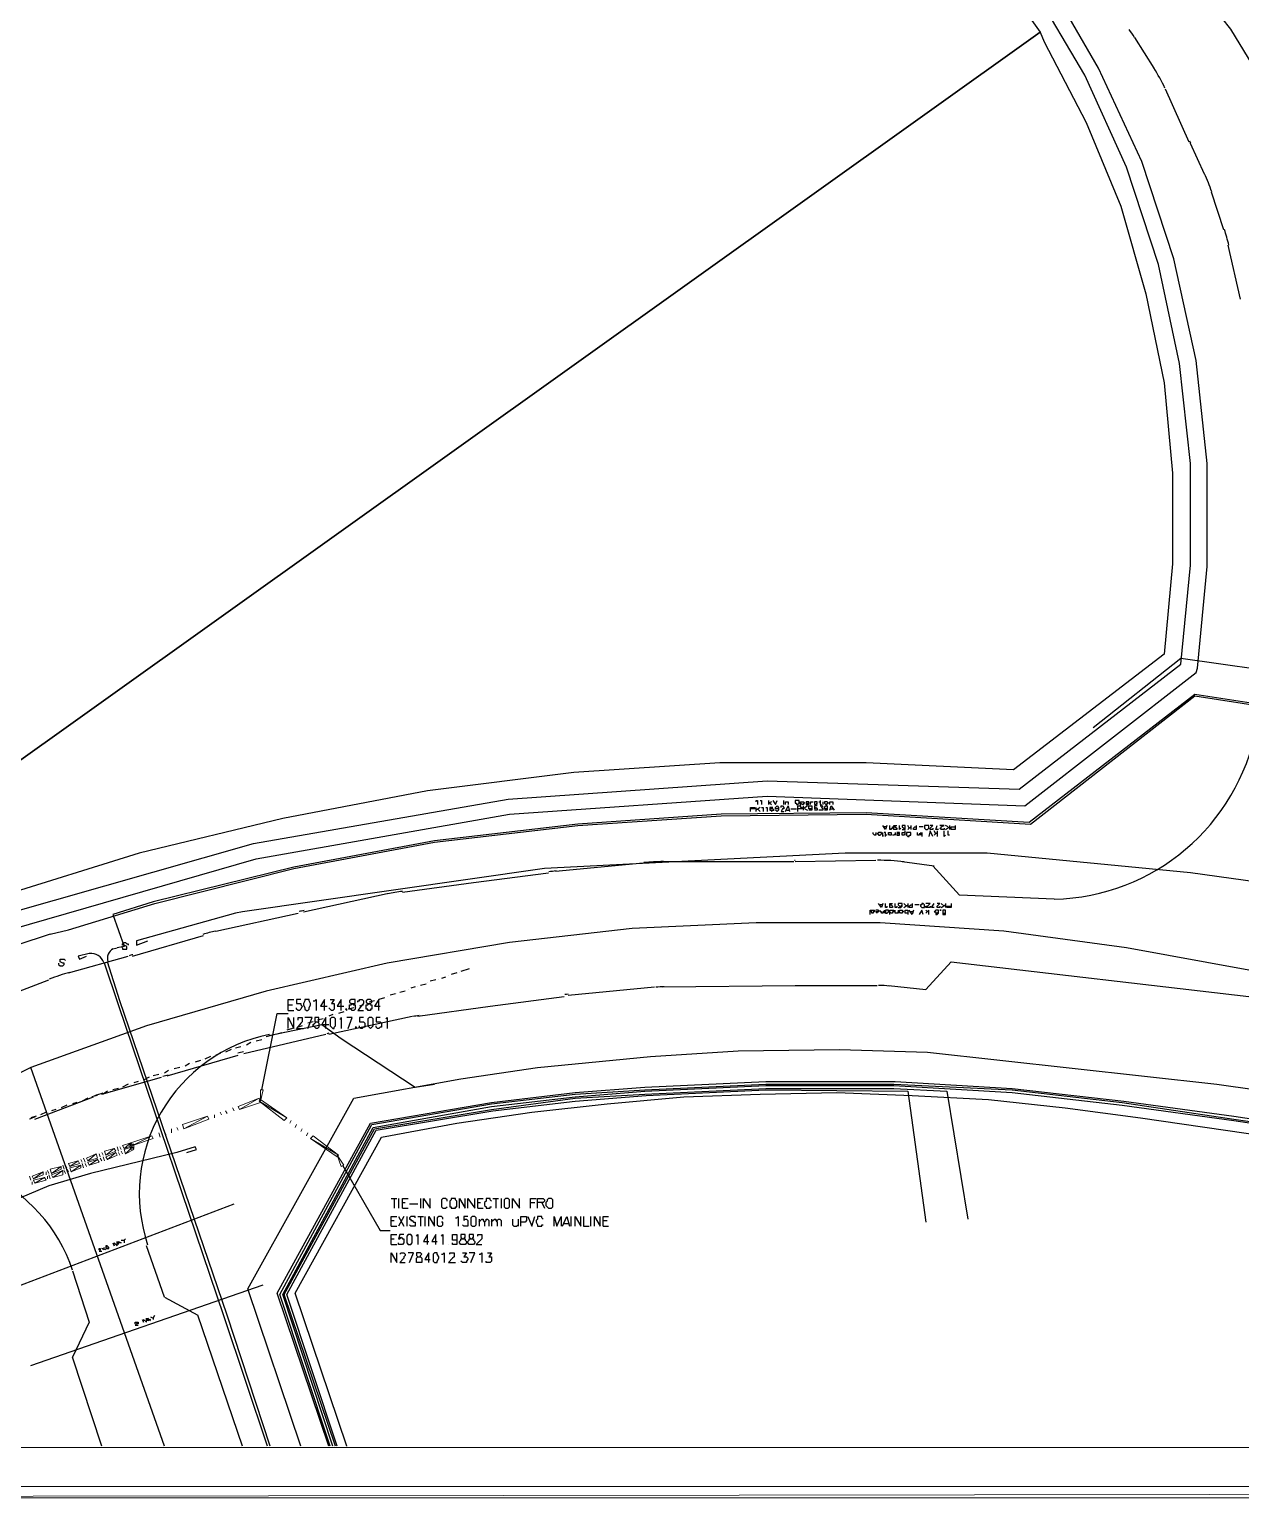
# Model space of a CAD drawing. Header units: inches. Extents: x 5 to 844, y 8 to 596.
# Drawn here: x 113.5 to 225.4, y 8.1 to 143.7 of the extents above; entities that cross this region are included whole.
import ezdxf

# ---------------------------------------------------------------- set-up
doc = ezdxf.new("R2010")
doc.units = ezdxf.units.IN
doc.header["$MEASUREMENT"] = 0
doc.layers.add('PDF_Geometry', color=7, linetype='Continuous', true_color=0x989898)

msp = doc.modelspace()

# ---------------------------------------------------------------- linework, layer by layer
at = {"layer": 'PDF_Geometry', "color": 7, "lineweight": 25}
for points in [[(10.69, 348.04), (43.73, 371.7), (206.88, 143.49), (76.9, 50.67), (10.69, 143.36), (76.9, 50.67), (64.43, 41.67), (23.93, 12.87)], [(227.32, 139.12), (224.49, 143.75), (221.15, 147.99), (217.29, 151.85), (198.65, 180.26), (179.49, 208.29), (159.69, 235.93), (139.51, 263.19), (118.68, 290.06), (118.04, 295.71), (118.17, 301.5), (119.07, 307.16), (120.74, 312.56), (123.05, 317.83), (126.01, 322.58), (129.61, 326.96), (133.85, 330.94), (138.48, 334.15), (143.62, 336.73), (148.89, 338.65), (154.55, 339.81), (160.21, 340.2), (242.49, 329.65)], [(207.26, 142.59), (211.12, 135.14), (214.33, 127.42), (216.65, 119.32), (218.32, 111.09), (219.09, 102.74), (219.09, 94.38), (218.32, 86.02), (204.43, 75.35), (190.8, 76), (177.31, 76), (163.81, 75.1), (150.31, 73.42), (136.94, 70.85), (123.69, 67.64), (110.84, 63.65), (98.11, 58.9), (85.64, 53.37), (73.68, 47.07), (64.43, 41.67), (76.9, 50.67), (206.88, 143.49), (207.26, 142.59)], [(180.65, 72.4), (180.65, 72.52), (180.78, 72.52), (180.78, 72.14)], [(181.03, 72.52), (181.16, 72.52), (181.16, 72.14)], [(181.81, 72.14), (181.81, 72.52)], [(182.06, 72.4), (181.81, 72.27)], [(181.93, 72.27), (182.06, 72.14)], [(182.19, 72.52), (182.45, 72.14), (182.58, 72.52)], [(182.71, 71.75), (182.58, 71.75), (182.45, 71.75), (182.45, 71.88), (182.58, 72.01), (182.71, 71.88), (182.71, 71.75), (182.71, 71.63), (182.58, 71.5), (182.45, 71.63)], [(182.96, 71.88), (182.96, 72.01), (183.09, 72.01), (183.22, 71.88), (183.22, 71.75), (183.09, 71.75), (182.96, 71.5), (183.22, 71.5)], [(183.22, 72.14), (183.22, 72.52)], [(183.35, 72.14), (183.35, 72.4), (183.48, 72.4), (183.61, 72.4), (183.61, 72.14)], [(183.35, 71.5), (183.61, 72.01), (183.73, 71.5)], [(184.38, 72.52), (184.25, 72.52), (184.25, 72.4), (184.25, 72.27), (184.38, 72.27), (184.38, 72.14), (184.51, 72.14), (184.63, 72.27), (184.63, 72.4), (184.63, 72.52), (184.51, 72.52), (184.38, 72.52)], [(184.51, 71.5), (184.51, 72.01), (184.76, 72.01), (184.76, 71.88), (184.89, 71.88), (184.89, 71.75), (184.76, 71.75), (184.51, 71.75)], [(184.76, 72.01), (184.76, 72.4), (184.89, 72.4), (185.02, 72.4), (185.15, 72.27), (185.02, 72.27), (185.02, 72.14), (184.89, 72.14), (184.76, 72.27)], [(185.02, 71.63), (185.02, 72.01)], [(185.4, 72.01), (185.02, 71.75)], [(185.28, 72.27), (185.53, 72.27), (185.53, 72.4), (185.4, 72.4), (185.28, 72.4), (185.28, 72.27), (185.28, 72.14), (185.4, 72.14), (185.53, 72.14), (185.53, 72.27)], [(185.79, 71.88), (185.79, 71.75), (185.66, 71.75), (185.53, 71.75), (185.53, 71.88), (185.53, 72.01), (185.66, 72.01), (185.79, 72.01), (185.79, 71.88), (185.79, 71.75), (185.79, 71.63), (185.66, 71.63), (185.53, 71.63)], [(185.66, 72.14), (185.66, 72.4), (185.66, 72.27)], [(185.66, 72.4), (185.79, 72.4), (185.92, 72.4)], [(186.3, 72.14), (186.3, 72.4), (186.18, 72.4), (186.05, 72.4), (186.05, 72.27), (186.05, 72.14), (186.18, 72.14), (186.3, 72.27)], [(186.3, 72.01), (186.05, 72.01), (186.05, 71.75), (186.18, 71.88), (186.3, 71.75), (186.3, 71.63), (186.18, 71.63), (186.05, 71.63)], [(186.43, 72.4), (186.56, 72.4)], [(186.56, 72.01), (186.82, 72.01), (186.69, 71.88), (186.82, 71.75), (186.82, 71.63), (186.69, 71.63), (186.56, 71.63), (186.43, 71.63)], [(186.56, 72.52), (186.56, 72.27), (186.56, 72.14), (186.69, 72.14)], [(186.82, 72.52), (186.82, 72.52)], [(186.82, 72.4), (186.82, 72.14)], [(187.08, 72.4), (186.95, 72.4), (186.95, 72.27), (187.08, 72.14), (187.2, 72.14), (187.2, 72.27), (187.33, 72.27), (187.2, 72.4), (187.08, 72.4)], [(187.2, 71.88), (187.2, 71.75), (187.08, 71.75), (186.95, 71.75), (186.95, 71.88), (187.08, 72.01), (187.2, 72.01), (187.2, 71.88), (187.2, 71.75), (187.2, 71.63), (187.08, 71.63), (186.95, 71.63)], [(187.46, 72.14), (187.46, 72.4), (187.59, 72.4), (187.72, 72.4), (187.72, 72.14)], [(187.46, 71.63), (187.59, 72.01), (187.85, 71.63)], [(180.13, 71.5), (180.13, 71.88), (180.39, 71.88), (180.52, 71.88), (180.52, 71.75), (180.39, 71.75), (180.13, 71.75)], [(180.65, 71.5), (180.65, 71.88)], [(181.03, 71.88), (180.65, 71.63)], [(180.78, 71.75), (181.03, 71.5)], [(181.16, 71.88), (181.29, 71.88), (181.29, 71.5)], [(181.55, 71.88), (181.68, 71.88), (181.68, 71.5)], [(182.19, 71.88), (182.06, 71.88), (181.93, 71.88), (181.93, 71.75), (181.93, 71.63), (182.06, 71.63), (182.06, 71.5), (182.19, 71.63), (182.32, 71.63), (182.19, 71.75), (182.06, 71.75), (181.93, 71.75), (181.93, 71.63)], [(183.48, 71.63), (183.73, 71.63)], [(183.86, 71.75), (184.38, 71.75)], [(185.15, 71.75), (185.4, 71.63)], [(187.46, 71.75), (187.72, 71.75)], [(191.7, 69.31), (191.58, 69.31), (191.45, 69.44), (191.45, 69.57)], [(191.7, 69.57), (191.7, 69.31), (191.7, 69.44)], [(192.09, 69.31), (192.22, 69.44), (192.22, 69.57), (192.09, 69.57), (191.96, 69.57), (191.83, 69.44), (191.96, 69.44), (191.96, 69.31), (192.09, 69.31)], [(192.73, 70.21), (192.6, 69.83), (192.35, 70.21)], [(192.35, 69.31), (192.35, 69.57)], [(192.35, 69.18), (192.35, 69.31), (192.35, 69.18)], [(192.73, 70.08), (192.48, 70.08)], [(192.6, 69.18), (192.6, 69.57), (192.48, 69.57)], [(192.73, 69.31), (192.6, 69.31)], [(192.86, 69.31), (192.86, 69.57), (192.99, 69.57), (193.12, 69.57), (193.12, 69.44), (193.12, 69.31), (192.99, 69.31), (192.86, 69.44)], [(193.12, 69.95), (193.12, 69.83), (192.99, 69.83), (192.99, 70.21)], [(193.25, 69.95), (193.38, 69.95), (193.38, 70.08), (193.5, 70.08), (193.63, 69.95), (193.63, 69.83), (193.5, 69.83), (193.38, 69.83), (193.25, 69.95), (193.25, 70.08), (193.38, 70.08), (193.38, 70.21), (193.5, 70.21), (193.63, 70.21)], [(193.5, 69.44), (193.38, 69.31), (193.25, 69.31)], [(193.5, 69.57), (193.5, 69.31)], [(193.89, 69.44), (193.63, 69.44), (193.63, 69.31), (193.76, 69.31), (193.89, 69.31), (193.89, 69.44), (193.89, 69.57), (193.76, 69.57), (193.63, 69.57)], [(194.02, 69.95), (193.89, 69.83), (193.89, 70.21)], [(194.15, 69.83), (194.28, 69.83), (194.4, 69.83), (194.4, 69.95), (194.4, 70.08), (194.4, 70.21), (194.28, 70.21), (194.15, 70.21), (194.15, 70.08), (194.28, 69.95), (194.4, 69.95), (194.4, 70.08)], [(194.4, 69.44), (194.28, 69.31), (194.15, 69.31), (194.15, 69.44), (194.15, 69.57), (194.28, 69.57), (194.4, 69.57)], [(194.4, 69.31), (194.4, 69.7)], [(194.79, 69.18), (194.79, 69.31), (194.92, 69.31), (194.92, 69.44), (194.92, 69.57), (194.79, 69.57), (194.66, 69.57), (194.53, 69.57), (194.53, 69.44), (194.53, 69.31), (194.66, 69.18), (194.79, 69.18)], [(194.79, 69.95), (194.66, 70.21)], [(194.66, 69.83), (194.92, 70.08)], [(194.92, 70.21), (194.92, 69.83)], [(195.43, 70.21), (195.43, 69.83), (195.3, 69.83), (195.18, 69.83), (195.18, 69.95), (195.3, 70.08), (195.43, 70.08)], [(195.82, 69.44), (195.69, 69.44), (195.69, 69.31), (195.56, 69.31), (195.56, 69.44), (195.56, 69.57)], [(196.08, 70.08), (195.69, 70.08)], [(195.82, 69.57), (195.82, 69.31)], [(195.95, 69.57), (195.95, 69.18)], [(196.46, 69.83), (196.59, 69.95), (196.59, 70.08), (196.59, 70.21), (196.46, 70.21), (196.33, 70.21), (196.2, 70.21), (196.2, 70.08), (196.2, 69.95), (196.33, 69.83), (196.46, 69.83)], [(196.98, 69.18), (196.72, 69.7), (196.59, 69.18)], [(196.98, 69.95), (196.98, 69.83), (196.85, 69.83), (196.72, 69.83), (196.72, 69.95), (196.85, 70.08), (196.98, 70.21), (196.72, 70.21)], [(197.23, 69.44), (197.1, 69.7)], [(197.1, 69.31), (197.36, 69.57)], [(197.49, 69.83), (197.23, 69.83), (197.36, 70.21)], [(197.36, 69.7), (197.36, 69.18)], [(198, 69.95), (198, 69.83), (197.88, 69.83), (197.75, 69.83), (197.62, 69.95), (197.75, 69.95), (197.75, 70.08), (198, 70.21), (197.62, 70.21)], [(198.13, 69.31), (198, 69.18), (198, 69.7)], [(198.39, 70.08), (198.13, 70.21)], [(198.13, 69.83), (198.52, 70.08)], [(198.52, 69.31), (198.52, 69.31), (198.39, 69.31), (198.39, 69.7)], [(198.52, 70.21), (198.52, 69.83)], [(199.03, 70.21), (199.03, 69.83), (198.78, 69.83), (198.65, 69.83), (198.65, 69.95), (198.65, 70.08), (198.78, 70.08), (199.03, 70.08)], [(192.35, 63.01), (192.22, 62.63), (191.96, 63.01)], [(192.35, 62.88), (192.09, 62.88)], [(192.73, 62.75), (192.73, 62.63), (192.6, 62.63), (192.6, 63.01)], [(192.99, 62.75), (192.99, 62.88), (193.12, 62.88), (193.25, 62.75), (193.25, 62.63), (193.12, 62.63), (192.99, 62.63), (192.99, 62.75), (192.99, 62.88), (192.99, 63.01), (193.12, 63.01), (193.25, 63.01)], [(193.63, 62.75), (193.63, 62.63), (193.5, 62.63), (193.5, 63.01)], [(193.76, 62.63), (193.89, 62.63), (194.02, 62.63), (194.15, 62.75), (194.15, 62.88), (194.15, 63.01), (194.02, 63.01), (193.89, 63.01), (193.76, 63.01), (193.76, 62.88), (193.89, 62.75), (194.02, 62.75), (194.15, 62.88)], [(194.53, 62.75), (194.28, 63.01)], [(194.28, 62.63), (194.66, 62.88)], [(194.66, 63.01), (194.66, 62.63)], [(195.05, 63.01), (195.05, 62.63), (194.92, 62.63), (194.79, 62.63), (194.79, 62.75), (194.92, 62.88), (195.05, 62.88)], [(195.69, 62.88), (195.3, 62.88)], [(196.08, 62.63), (196.2, 62.63), (196.2, 62.75), (196.2, 62.88), (196.08, 63.01), (195.95, 63.01), (195.95, 62.88), (195.82, 62.88), (195.82, 62.75), (195.95, 62.63), (196.08, 62.63)], [(196.72, 62.75), (196.72, 62.63), (196.59, 62.63), (196.46, 62.63), (196.33, 62.63), (196.33, 62.75), (196.46, 62.75), (196.72, 63.01), (196.33, 63.01)], [(197.1, 62.63), (196.85, 62.63), (197.1, 63.01)], [(197.62, 62.75), (197.62, 62.63), (197.49, 62.63), (197.36, 62.63), (197.36, 62.75), (197.62, 63.01), (197.36, 63.01)], [(198, 62.75), (197.75, 63.01)], [(197.75, 62.63), (198.13, 62.88)], [(198.13, 63.01), (198.13, 62.63)], [(198.65, 63.01), (198.65, 62.63), (198.39, 62.63), (198.26, 62.63), (198.26, 62.75), (198.39, 62.75), (198.65, 62.75)], [(369.25, 37.04), (226.16, 56.84), (214.85, 58.9), (203.53, 60.44), (192.09, 61.21), (180.65, 61.21), (169.21, 60.7), (157.89, 59.41), (146.58, 57.48), (135.39, 54.91), (124.34, 51.7), (113.67, 47.84), (92.58, 37.17), (71.88, 25.98), (51.44, 14.16), (49.38, 12.87)], [(191.19, 61.98), (191.19, 62.37), (191.32, 62.37), (191.45, 62.37), (191.58, 62.37), (191.58, 62.24), (191.45, 62.24), (191.45, 62.11), (191.32, 62.11), (191.32, 62.24), (191.19, 62.24)], [(191.96, 62.24), (191.7, 62.24), (191.83, 62.11), (191.83, 62.24), (191.96, 62.24), (191.96, 62.37), (191.83, 62.37), (191.7, 62.37)], [(192.48, 62.24), (192.35, 62.24), (192.35, 62.11), (192.22, 62.11), (192.22, 62.24), (192.09, 62.24), (192.09, 62.37)], [(192.48, 62.37), (192.48, 62.11)], [(192.73, 62.11), (192.86, 62.24), (192.86, 62.37), (192.73, 62.37), (192.6, 62.37), (192.6, 62.24), (192.6, 62.11), (192.73, 62.11)], [(192.99, 61.98), (192.99, 62.37), (193.12, 62.37), (193.25, 62.37), (193.38, 62.37), (193.38, 62.24), (193.25, 62.24), (193.25, 62.11), (193.12, 62.11), (192.99, 62.24)], [(193.76, 62.11), (193.63, 62.11), (193.5, 62.11), (193.5, 62.24), (193.5, 62.37)], [(193.76, 62.37), (193.76, 62.11), (193.76, 62.24)], [(193.89, 62.11), (193.89, 62.37), (194.02, 62.37), (194.15, 62.37), (194.28, 62.24), (194.15, 62.24), (194.15, 62.11), (194.02, 62.11), (193.89, 62.24)], [(194.66, 62.24), (194.66, 62.11), (194.53, 62.11), (194.4, 62.11), (194.4, 62.24), (194.4, 62.37), (194.53, 62.37), (194.66, 62.37), (194.66, 61.98)], [(195.18, 62.37), (195.05, 61.98), (194.79, 62.37)], [(195.18, 62.24), (194.92, 62.24)], [(196.08, 61.98), (195.95, 62.37), (195.69, 61.98)], [(196.59, 61.98), (196.59, 62.37), (196.33, 62.11)], [(196.46, 62.24), (196.33, 62.37)], [(197.23, 62.11), (197.23, 61.98), (197.36, 61.98), (197.49, 62.11), (197.49, 62.24), (197.49, 62.37), (197.36, 62.37), (197.23, 62.37), (197.1, 62.24), (197.23, 62.24), (197.23, 62.11), (197.36, 62.11), (197.49, 62.24)], [(197.62, 62.37), (197.75, 62.37), (197.62, 62.37)], [(197.88, 62.11), (197.88, 61.98), (198, 61.98), (198.13, 61.98), (198.13, 62.11), (198.13, 62.24), (198.13, 62.37), (198, 62.37), (197.88, 62.37), (197.88, 62.24), (197.88, 62.11), (198, 62.11), (198.13, 62.11), (198.13, 62.24)], [(137.45, 53.11), (137.45, 54.14), (137.96, 54.14)], [(137.45, 53.63), (137.84, 53.63)], [(137.45, 53.11), (137.96, 53.11)], [(138.61, 54.14), (138.22, 54.14), (138.22, 53.75), (138.35, 53.75), (138.48, 53.75), (138.61, 53.75), (138.61, 53.63), (138.74, 53.5), (138.61, 53.24), (138.48, 53.11), (138.35, 53.11), (138.22, 53.24), (138.22, 53.37)], [(139.12, 54.14), (138.99, 54.14), (138.99, 54.01), (138.86, 53.75), (138.86, 53.63), (138.99, 53.37), (138.99, 53.24), (139.12, 53.11), (139.25, 53.11), (139.38, 53.24), (139.38, 53.37), (139.51, 53.63), (139.51, 53.75), (139.38, 54.01), (139.38, 54.14), (139.25, 54.14), (139.12, 54.14)], [(139.76, 54.01), (139.89, 54.01), (140.02, 54.14), (140.02, 53.11)], [(140.79, 53.11), (140.79, 54.14), (140.41, 53.5), (141.05, 53.5)], [(141.31, 54.14), (141.69, 54.14), (141.44, 53.75), (141.56, 53.75), (141.69, 53.75), (141.69, 53.63), (141.69, 53.5), (141.69, 53.24), (141.56, 53.11), (141.44, 53.11), (141.31, 53.24), (141.18, 53.37)], [(142.34, 53.11), (142.34, 54.14), (141.95, 53.5), (142.59, 53.5)], [(142.85, 53.24), (142.72, 53.24), (142.85, 53.11), (142.85, 53.24)], [(143.36, 54.14), (143.24, 54.14), (143.11, 54.01), (143.11, 53.88), (143.24, 53.75), (143.36, 53.75), (143.49, 53.63), (143.62, 53.63), (143.62, 53.5), (143.62, 53.37), (143.62, 53.24), (143.49, 53.11), (143.36, 53.11), (143.24, 53.24), (143.11, 53.24), (143.11, 53.37), (143.11, 53.5), (143.11, 53.63), (143.24, 53.63), (143.36, 53.75), (143.49, 53.75), (143.62, 53.75), (143.62, 53.88), (143.62, 54.01), (143.62, 54.14), (143.49, 54.14), (143.36, 54.14)], [(143.88, 53.88), (143.88, 54.01), (144.01, 54.01), (144.01, 54.14), (144.26, 54.14), (144.39, 54.01), (144.39, 53.88), (144.39, 53.75), (144.26, 53.63), (143.88, 53.11), (144.39, 53.11)], [(144.78, 54.14), (144.65, 54.01), (144.65, 53.88), (144.78, 53.75), (144.91, 53.75), (145.04, 53.63), (145.16, 53.63), (145.16, 53.5), (145.16, 53.37), (145.16, 53.24), (145.04, 53.24), (145.04, 53.11), (144.78, 53.11), (144.78, 53.24), (144.65, 53.24), (144.65, 53.37), (144.65, 53.5), (144.65, 53.63), (144.78, 53.63), (144.91, 53.75), (145.04, 53.75), (145.16, 53.88), (145.16, 54.01), (145.04, 54.14), (144.78, 54.14)], [(145.81, 53.11), (145.81, 54.14), (145.42, 53.5), (145.94, 53.5)], [(135.01, 45.78), (136.42, 52.85), (137.45, 52.85)], [(137.45, 51.44), (137.45, 52.47), (137.96, 51.44), (137.96, 52.47)], [(138.35, 52.21), (138.35, 52.34), (138.35, 52.47), (138.48, 52.47), (138.61, 52.47), (138.74, 52.47), (138.74, 52.34), (138.74, 52.21), (138.74, 52.08), (138.61, 51.95), (138.22, 51.44), (138.86, 51.44)], [(139.25, 51.44), (139.64, 52.47), (138.99, 52.47)], [(140.02, 52.47), (139.89, 52.47), (139.89, 52.34), (139.89, 52.21), (139.89, 52.08), (140.15, 52.08), (140.28, 51.95), (140.28, 51.83), (140.28, 51.7), (140.28, 51.57), (140.15, 51.44), (140.02, 51.44), (139.89, 51.57), (139.76, 51.7), (139.76, 51.83), (139.89, 51.95), (140.02, 52.08), (140.15, 52.08), (140.28, 52.08), (140.28, 52.21), (140.28, 52.34), (140.28, 52.47), (140.15, 52.47), (140.02, 52.47)], [(140.92, 51.44), (140.92, 52.47), (140.54, 51.83), (141.18, 51.83)], [(141.56, 52.47), (141.44, 52.47), (141.31, 52.34), (141.31, 52.08), (141.31, 51.95), (141.31, 51.7), (141.44, 51.57), (141.56, 51.44), (141.69, 51.44), (141.69, 51.57), (141.82, 51.7), (141.82, 51.95), (141.82, 52.08), (141.82, 52.34), (141.69, 52.47), (141.56, 52.47)], [(142.21, 52.34), (142.34, 52.34), (142.34, 52.47), (142.34, 51.44)], [(142.98, 51.44), (143.36, 52.47), (142.85, 52.47)], [(143.75, 51.57), (143.62, 51.57), (143.75, 51.44), (143.75, 51.57)], [(144.39, 52.47), (144.01, 52.47), (144.01, 52.08), (144.14, 52.08), (144.26, 52.08), (144.39, 52.08), (144.52, 51.95), (144.52, 51.83), (144.52, 51.57), (144.39, 51.57), (144.26, 51.44), (144.14, 51.44), (144.01, 51.57), (144.01, 51.7)], [(145.04, 52.47), (144.91, 52.47), (144.78, 52.34), (144.78, 52.08), (144.78, 51.95), (144.78, 51.7), (144.91, 51.57), (145.04, 51.44), (145.16, 51.57), (145.29, 51.7), (145.29, 51.95), (145.29, 52.08), (145.29, 52.34), (145.16, 52.47), (145.04, 52.47)], [(145.94, 52.47), (145.55, 52.47), (145.55, 52.08), (145.68, 52.08), (145.81, 52.08), (145.94, 52.08), (146.06, 51.95), (146.06, 51.83), (146.06, 51.57), (145.94, 51.57), (145.81, 51.44), (145.68, 51.44), (145.55, 51.57), (145.55, 51.7)], [(146.45, 52.34), (146.58, 52.47), (146.58, 51.44)], [(126.01, 12.87), (113.67, 47.84)], [(142.85, 12.87), (138.09, 27.01), (146.06, 41.41), (153.01, 42.7), (159.95, 43.73), (166.89, 44.5), (173.96, 45.14), (181.03, 45.4), (188.1, 45.53), (195.05, 45.27), (202.12, 44.88), (209.19, 44.11), (216.13, 43.21), (254.96, 37.56), (254.83, 17.63), (256.5, 12.87), (254.83, 17.63), (254.96, 37.56), (358.2, 22.38), (366.3, 12.87)], [(142.46, 38.84), (145.94, 32.8), (146.84, 32.8)], [(146.96, 35.76), (147.48, 35.76)], [(147.22, 35.76), (147.22, 34.86)], [(147.61, 35.76), (147.61, 34.86)], [(147.99, 34.86), (147.99, 35.76), (148.51, 35.76)], [(147.99, 35.37), (148.25, 35.37)], [(149.66, 35.76), (149.66, 34.86)], [(149.92, 34.86), (149.92, 35.76), (150.56, 34.86), (150.56, 35.76)], [(152.11, 35.5), (152.11, 35.63), (151.98, 35.76), (151.85, 35.76), (151.72, 35.76), (151.59, 35.63), (151.59, 35.5), (151.59, 35.37), (151.59, 35.11), (151.59, 34.98), (151.72, 34.86), (151.85, 34.86), (151.98, 34.86), (152.11, 34.98)], [(152.62, 35.76), (152.49, 35.76), (152.49, 35.63), (152.36, 35.5), (152.36, 35.37), (152.36, 35.11), (152.36, 34.98), (152.49, 34.98), (152.49, 34.86), (152.62, 34.86), (152.75, 34.86), (152.88, 34.86), (152.88, 34.98), (153.01, 34.98), (153.01, 35.11), (153.01, 35.37), (153.01, 35.5), (152.88, 35.63), (152.88, 35.76), (152.75, 35.76), (152.62, 35.76)], [(153.26, 34.86), (153.26, 35.76), (153.78, 34.86), (153.78, 35.76)], [(154.04, 34.86), (154.04, 35.76), (154.68, 34.86), (154.68, 35.76)], [(154.94, 34.86), (154.94, 35.76), (155.45, 35.76)], [(154.94, 35.37), (155.19, 35.37)], [(156.22, 35.5), (156.09, 35.63), (156.09, 35.76), (155.96, 35.76), (155.84, 35.76), (155.71, 35.76), (155.71, 35.63), (155.71, 35.5), (155.58, 35.37), (155.58, 35.11), (155.71, 34.98), (155.71, 34.86), (155.84, 34.86), (155.96, 34.86), (156.09, 34.86), (156.09, 34.98), (156.22, 34.98)], [(156.35, 35.76), (156.86, 35.76)], [(156.61, 35.76), (156.61, 34.86)], [(157.12, 35.76), (157.12, 34.86)], [(157.51, 35.76), (157.38, 35.63), (157.38, 35.5), (157.38, 35.37), (157.38, 35.11), (157.38, 34.98), (157.51, 34.86), (157.76, 34.86), (157.89, 34.98), (157.89, 35.11), (157.89, 35.37), (157.89, 35.5), (157.89, 35.63), (157.76, 35.76), (157.51, 35.76)], [(158.15, 34.86), (158.15, 35.76), (158.79, 34.86), (158.79, 35.76)], [(159.82, 34.86), (159.82, 35.76), (160.33, 35.76)], [(159.82, 35.37), (160.21, 35.37)], [(160.46, 34.86), (160.46, 35.76), (160.85, 35.76), (160.98, 35.76), (161.11, 35.63), (161.11, 35.5), (160.98, 35.37), (160.85, 35.37), (160.46, 35.37)], [(160.85, 35.37), (161.11, 34.86)], [(161.49, 35.76), (161.36, 35.63), (161.36, 35.5), (161.23, 35.37), (161.23, 35.11), (161.36, 34.98), (161.49, 34.86), (161.62, 34.86), (161.75, 34.86), (161.88, 34.98), (161.88, 35.11), (161.88, 35.37), (161.88, 35.5), (161.88, 35.63), (161.75, 35.76), (161.62, 35.76), (161.49, 35.76)], [(146.96, 33.18), (146.96, 34.08), (147.48, 34.08)], [(147.61, 34.08), (148.12, 33.18)], [(148.12, 34.08), (147.61, 33.18)], [(147.99, 34.86), (148.51, 34.86)], [(148.38, 34.08), (148.38, 33.18)], [(148.64, 35.24), (149.41, 35.24)], [(149.15, 33.96), (149.15, 34.08), (149.02, 34.08), (148.89, 34.08), (148.76, 34.08), (148.64, 33.96), (148.64, 33.83), (148.76, 33.83), (148.76, 33.7), (148.89, 33.7), (149.02, 33.57), (149.15, 33.57), (149.15, 33.44), (149.15, 33.31), (149.15, 33.18), (149.02, 33.18), (148.89, 33.18), (148.76, 33.18), (148.64, 33.31)], [(149.41, 34.08), (149.92, 34.08)], [(149.66, 34.08), (149.66, 33.18)], [(150.05, 34.08), (150.05, 33.18)], [(150.44, 33.18), (150.44, 34.08), (150.95, 33.18), (150.95, 34.08)], [(151.72, 33.83), (151.72, 33.96), (151.59, 34.08), (151.46, 34.08), (151.34, 34.08), (151.21, 33.96), (151.21, 33.83), (151.21, 33.7), (151.21, 33.57), (151.21, 33.31), (151.34, 33.18), (151.46, 33.18), (151.59, 33.18), (151.72, 33.31), (151.72, 33.57), (151.59, 33.57)], [(152.88, 33.96), (153.01, 33.96), (153.14, 34.08), (153.14, 33.18)], [(154.04, 34.08), (153.65, 34.08), (153.65, 33.7), (153.78, 33.83), (153.91, 33.83), (154.04, 33.7), (154.04, 33.57), (154.04, 33.44), (154.04, 33.31), (154.04, 33.18), (153.91, 33.18), (153.78, 33.18), (153.65, 33.18), (153.52, 33.31)], [(154.55, 34.08), (154.42, 34.08), (154.29, 33.96), (154.29, 33.7), (154.29, 33.57), (154.29, 33.31), (154.42, 33.18), (154.55, 33.18), (154.68, 33.18), (154.81, 33.31), (154.81, 33.57), (154.81, 33.7), (154.81, 33.96), (154.68, 34.08), (154.55, 34.08)], [(154.94, 34.86), (155.45, 34.86)], [(158.92, 33.18), (158.92, 34.08), (159.31, 34.08), (159.43, 34.08), (159.43, 33.96), (159.43, 33.83), (159.43, 33.7), (159.31, 33.57), (158.92, 33.57)], [(159.56, 34.08), (159.95, 33.18), (160.21, 34.08)], [(160.98, 33.83), (160.85, 33.96), (160.85, 34.08), (160.72, 34.08), (160.59, 34.08), (160.46, 34.08), (160.46, 33.96), (160.46, 33.83), (160.33, 33.7), (160.33, 33.57), (160.46, 33.31), (160.46, 33.18), (160.59, 33.18), (160.72, 33.18), (160.85, 33.18), (160.85, 33.31), (160.98, 33.31)], [(162.01, 33.18), (162.01, 34.08), (162.26, 33.18), (162.65, 34.08), (162.65, 33.18)], [(162.78, 33.18), (163.16, 34.08), (163.42, 33.18)], [(163.55, 34.08), (163.55, 33.18)], [(163.93, 33.18), (163.93, 34.08), (164.45, 33.18), (164.45, 34.08)], [(164.71, 34.08), (164.71, 33.18), (165.22, 33.18)], [(165.35, 34.08), (165.35, 33.18)], [(165.73, 33.18), (165.73, 34.08), (166.25, 33.18), (166.25, 34.08)], [(166.51, 33.18), (166.51, 34.08), (167.02, 34.08)], [(146.96, 33.7), (147.22, 33.7)], [(146.96, 33.18), (147.48, 33.18)], [(155.06, 33.83), (155.06, 33.18)], [(155.06, 33.57), (155.19, 33.7), (155.32, 33.83), (155.45, 33.83), (155.45, 33.7), (155.58, 33.57), (155.58, 33.18)], [(155.58, 33.57), (155.71, 33.7), (155.71, 33.83), (155.84, 33.83), (155.96, 33.7), (155.96, 33.57), (155.96, 33.18)], [(156.22, 33.83), (156.22, 33.18)], [(156.22, 33.57), (156.35, 33.7), (156.48, 33.83), (156.61, 33.83), (156.61, 33.7), (156.74, 33.57), (156.74, 33.18)], [(156.74, 33.57), (156.74, 33.7), (156.86, 33.83), (156.99, 33.83), (157.12, 33.7), (157.12, 33.57), (157.12, 33.18)], [(158.15, 33.83), (158.15, 33.31), (158.28, 33.18), (158.41, 33.18), (158.53, 33.18), (158.66, 33.31)], [(158.66, 33.83), (158.66, 33.18)], [(162.91, 33.44), (163.29, 33.44)], [(166.51, 33.7), (166.89, 33.7)], [(166.51, 33.18), (167.02, 33.18)], [(120.35, 31), (120.48, 31.26)], [(120.74, 31.38), (120.61, 31.38), (120.61, 31.26), (120.61, 31.13), (120.74, 31.13), (120.87, 31.13), (120.87, 31.26), (120.74, 31.26), (120.61, 31.26), (120.61, 31.13)], [(121.25, 31.64), (121.38, 31.38), (121.38, 31.64), (121.64, 31.38), (121.64, 31.77)], [(121.77, 31.51), (121.77, 31.77), (122.02, 31.64), (121.77, 31.64)], [(122.02, 31.9), (122.28, 31.9), (122.41, 32.03)], [(122.28, 31.9), (122.28, 31.64)], [(146.96, 31.51), (146.96, 32.41), (147.48, 32.41)], [(146.96, 32.03), (147.22, 32.03)], [(146.96, 31.51), (147.48, 31.51)], [(148.12, 32.41), (147.74, 32.41), (147.61, 32.03), (147.74, 32.03), (147.86, 32.16), (147.99, 32.03), (148.12, 32.03), (148.12, 31.9), (148.12, 31.77), (148.12, 31.64), (147.99, 31.51), (147.86, 31.51), (147.74, 31.51), (147.61, 31.51), (147.61, 31.64)], [(148.64, 32.41), (148.51, 32.41), (148.38, 32.28), (148.38, 32.03), (148.38, 31.9), (148.38, 31.64), (148.51, 31.51), (148.64, 31.51), (148.76, 31.51), (148.89, 31.64), (148.89, 31.9), (148.89, 32.03), (148.89, 32.28), (148.76, 32.41), (148.64, 32.41)], [(149.28, 32.28), (149.41, 32.41), (149.41, 31.51)], [(150.31, 31.51), (150.31, 32.41), (149.92, 31.77), (150.44, 31.77)], [(151.08, 31.51), (151.08, 32.41), (150.69, 31.77), (151.21, 31.77)], [(151.59, 32.28), (151.72, 32.41), (151.72, 31.51)], [(152.24, 31.51), (152.24, 31.51)], [(153.01, 32.16), (153.01, 32.03), (153.01, 31.9), (152.88, 31.9), (152.75, 31.9), (152.62, 31.9), (152.62, 32.03), (152.62, 32.16), (152.62, 32.28), (152.62, 32.41), (152.75, 32.41), (152.88, 32.41), (153.01, 32.41), (153.01, 32.28), (153.01, 32.16), (153.01, 31.9), (153.01, 31.64), (153.01, 31.51), (152.88, 31.51), (152.75, 31.51), (152.62, 31.51), (152.62, 31.64)], [(153.52, 32.41), (153.39, 32.41), (153.39, 32.28), (153.39, 32.16), (153.52, 32.03), (153.65, 32.03), (153.78, 32.03), (153.78, 31.9), (153.91, 31.77), (153.91, 31.64), (153.78, 31.51), (153.65, 31.51), (153.52, 31.51), (153.39, 31.51), (153.26, 31.64), (153.26, 31.77), (153.39, 31.9), (153.39, 32.03), (153.52, 32.03), (153.65, 32.03), (153.78, 32.16), (153.78, 32.28), (153.78, 32.41), (153.65, 32.41), (153.52, 32.41)], [(154.29, 32.41), (154.16, 32.41), (154.16, 32.28), (154.16, 32.16), (154.29, 32.03), (154.42, 32.03), (154.55, 32.03), (154.55, 31.9), (154.68, 31.77), (154.68, 31.64), (154.55, 31.51), (154.42, 31.51), (154.29, 31.51), (154.16, 31.51), (154.04, 31.64), (154.04, 31.77), (154.16, 31.9), (154.16, 32.03), (154.29, 32.03), (154.42, 32.03), (154.55, 32.16), (154.55, 32.28), (154.55, 32.41), (154.42, 32.41), (154.29, 32.41)], [(154.94, 32.28), (154.94, 32.41), (155.06, 32.41), (155.19, 32.41), (155.32, 32.41), (155.32, 32.28), (155.32, 32.16), (155.32, 32.03), (155.19, 31.9), (154.81, 31.51), (155.32, 31.51)], [(119.97, 31), (119.97, 31), (119.97, 31.13), (120.09, 31.13), (120.09, 31), (119.97, 30.87), (120.22, 30.87)], [(120.61, 31), (120.22, 31.13)], [(146.96, 29.84), (146.96, 30.74), (147.48, 29.84), (147.48, 30.74)], [(147.74, 30.61), (147.86, 30.74), (148.12, 30.74), (148.25, 30.61), (148.25, 30.48), (148.12, 30.36), (148.12, 30.23), (147.74, 29.84), (148.25, 29.84)], [(148.64, 29.84), (149.02, 30.74), (148.51, 30.74)], [(149.41, 30.74), (149.28, 30.74), (149.28, 30.61), (149.28, 30.48), (149.41, 30.36), (149.54, 30.36), (149.66, 30.36), (149.79, 30.23), (149.79, 30.1), (149.79, 29.97), (149.79, 29.84), (149.66, 29.84), (149.54, 29.84), (149.41, 29.84), (149.28, 29.84), (149.28, 29.97), (149.28, 30.1), (149.28, 30.23), (149.41, 30.36), (149.54, 30.36), (149.66, 30.36), (149.66, 30.48), (149.79, 30.61), (149.66, 30.74), (149.54, 30.74), (149.41, 30.74)], [(150.44, 29.84), (150.44, 30.74), (150.05, 30.1), (150.56, 30.1)], [(150.95, 30.74), (150.82, 30.61), (150.82, 30.36), (150.82, 30.23), (150.82, 29.97), (150.95, 29.84), (151.08, 29.84), (151.21, 29.84), (151.21, 29.97), (151.34, 30.23), (151.34, 30.36), (151.21, 30.61), (151.21, 30.74), (151.08, 30.74), (150.95, 30.74)], [(151.59, 30.61), (151.72, 30.61), (151.85, 30.74), (151.85, 29.84)], [(152.36, 30.61), (152.36, 30.74), (152.49, 30.74), (152.62, 30.74), (152.75, 30.74), (152.75, 30.61), (152.75, 30.48), (152.75, 30.36), (152.62, 30.23), (152.24, 29.84), (152.88, 29.84)], [(153.14, 29.84), (153.14, 29.84)], [(153.52, 30.74), (153.91, 30.74), (153.65, 30.36), (153.78, 30.36), (153.91, 30.36), (154.04, 30.23), (154.04, 30.1), (153.91, 29.97), (153.91, 29.84), (153.78, 29.84), (153.65, 29.84), (153.52, 29.84), (153.39, 29.97)], [(154.29, 29.84), (154.68, 30.74), (154.16, 30.74)], [(155.06, 30.61), (155.19, 30.61), (155.32, 30.74), (155.32, 29.84)], [(155.84, 30.74), (156.22, 30.74), (155.96, 30.36), (156.09, 30.36), (156.22, 30.36), (156.22, 30.23), (156.22, 30.1), (156.22, 29.97), (156.09, 29.84), (155.96, 29.84), (155.84, 29.84), (155.71, 29.84), (155.71, 29.97)], [(123.95, 24.57), (124.08, 24.31), (124.08, 24.57), (124.34, 24.31), (124.34, 24.7)], [(124.72, 24.57), (124.47, 24.44), (124.47, 24.7), (124.72, 24.44)], [(124.72, 24.83), (124.98, 24.7), (125.11, 24.96)], [(124.98, 24.7), (124.98, 24.57)], [(123.31, 24.18), (123.31, 24.18), (123.31, 24.31), (123.44, 24.31), (123.57, 24.31), (123.57, 24.18), (123.44, 24.18), (123.31, 24.06), (123.57, 24.06)]]:
    msp.add_lwpolyline(points, dxfattribs=at)
at = {"layer": 'PDF_Geometry', "lineweight": 0}
for points in [[(10.69, 143.36), (76.9, 50.67), (206.88, 143.49), (43.73, 371.7), (10.69, 348.04)], [(207.26, 142.59), (206.88, 143.49), (76.9, 50.67), (64.43, 41.67), (73.68, 47.07), (85.64, 53.37), (98.11, 58.9), (110.84, 63.65), (123.69, 67.64), (136.94, 70.85), (150.31, 73.42), (163.68, 75.1), (177.31, 76), (190.8, 76), (204.43, 75.35), (218.32, 86.02), (219.09, 94.38), (219.09, 102.74), (218.32, 111.09), (216.65, 119.32), (214.33, 127.42), (211.12, 135.14), (207.26, 142.59)], [(256.5, 12.87), (254.83, 17.63), (254.96, 37.56), (216.13, 43.21), (209.19, 44.11), (202.12, 44.88), (195.05, 45.27), (188.1, 45.53), (181.03, 45.4), (173.96, 45.14), (166.89, 44.5), (159.95, 43.73), (153.01, 42.7), (146.06, 41.41), (138.09, 27.01), (142.85, 12.87)]]:
    msp.add_lwpolyline(points, dxfattribs=at)
at = {"layer": 'PDF_Geometry', "color": 6, "lineweight": 25}
for points in [[(72.78, 12.87), (91.81, 24.57), (79.08, 46.04), (89.62, 51.7), (111.74, 60.57), (134.49, 67.13), (157.89, 71.24), (181.68, 72.91), (205.46, 72.01), (221.27, 84.35), (221.4, 84.74), (222.3, 94.12), (222.3, 103.64), (221.27, 113.15), (219.22, 122.54), (216.26, 131.54), (212.28, 140.15), (207.52, 148.38)], [(77.67, 14.41), (84.48, 18.78), (93.74, 23.8), (79.72, 48.1), (88.98, 52.98), (111.22, 61.98), (134.24, 68.54), (157.76, 72.65), (181.68, 74.32), (204.95, 73.55), (219.86, 85.12), (220.76, 94.25), (220.76, 103.64), (219.73, 112.89), (217.8, 122.02), (214.85, 131.02), (210.99, 139.51), (206.23, 147.61)], [(260.87, 68.41), (260.62, 67.13), (252.39, 68.15), (241.59, 82.55), (219.86, 85.64), (211.76, 79.21)], [(141.18, 12.87), (136.42, 27.01), (145.04, 42.7), (156.22, 44.63), (163.93, 45.53), (170.36, 46.04), (181.55, 46.55), (193.5, 46.55), (204.3, 45.91), (214.59, 44.75), (224.75, 43.34), (242.62, 40.64), (284.14, 34.73), (358.71, 23.93), (367.71, 12.87)], [(141.31, 12.87), (136.68, 26.88), (145.16, 42.57), (156.22, 44.5), (163.93, 45.4), (170.36, 45.78), (181.55, 46.3), (193.38, 46.3), (204.3, 45.78), (214.46, 44.63), (224.75, 43.08), (242.62, 40.51), (286.71, 34.08), (286.97, 29.97)], [(141.56, 12.87), (136.94, 26.88), (145.29, 42.31), (156.22, 44.24), (163.93, 45.14), (170.36, 45.65), (181.55, 46.17), (193.38, 46.17), (204.3, 45.53), (214.46, 44.37), (224.75, 42.96), (242.62, 40.26), (283.76, 34.34), (283.89, 29.97)], [(141.82, 12.87), (137.06, 26.88), (145.42, 42.18), (156.22, 43.98), (163.93, 45.01), (170.36, 45.4), (181.55, 45.91), (193.38, 45.91), (198.26, 45.65), (200.19, 33.83)], [(141.95, 12.87), (137.32, 26.88), (145.55, 42.06), (156.35, 43.85), (163.93, 44.75), (170.49, 45.27), (181.55, 45.78), (194.66, 45.65), (196.33, 33.57)], [(113.67, 20.33), (135.14, 27.78)]]:
    msp.add_lwpolyline(points, dxfattribs=at)
at = {"layer": 'PDF_Geometry', "lineweight": 25}
for points in [[(217.42, 140.15), (217.42, 140.15), (215.62, 142.98)], [(220.63, 133.34), (218.45, 138.22)], [(222.05, 130.38), (222.05, 130.38), (220.76, 133.21)], [(223.85, 125.24), (223.85, 125.24), (222.69, 128.71)], [(225.39, 118.81), (224.23, 123.82)], [(162.13, 65.97), (170.23, 66.74)], [(172.03, 66.87), (184.12, 66.87)], [(184.25, 66.87), (191.7, 67)], [(194.15, 66.87), (197.1, 66.48)], [(208.16, 63.4), (199.42, 63.78), (196.98, 66.48)], [(147.99, 64.04), (154.55, 64.94), (161.49, 65.84)], [(138.86, 62.24), (146.58, 63.91)], [(130.76, 60.44), (138.35, 62.11)], [(123.05, 58.13), (129.61, 60.05)], [(117.14, 56.58), (122.67, 58.13)], [(154.16, 56.97), (153.39, 56.71)], [(196.33, 55.04), (198.65, 57.61), (226.16, 54.4)], [(109.94, 53.88), (115.34, 55.94)], [(150.31, 55.68), (150.31, 55.68)], [(151.08, 55.94), (150.56, 55.81)], [(151.34, 55.94), (151.34, 55.94)], [(151.98, 56.2), (151.59, 56.07)], [(152.24, 56.33), (152.24, 56.33)], [(153.01, 56.58), (152.49, 56.45)], [(153.26, 56.58), (153.26, 56.58)], [(146.32, 54.27), (145.81, 54.14)], [(146.58, 54.4), (146.58, 54.4)], [(147.35, 54.65), (146.84, 54.53)], [(147.48, 54.65), (147.48, 54.65)], [(148.25, 54.91), (147.74, 54.78)], [(148.51, 55.04), (148.51, 55.04)], [(149.15, 55.3), (148.76, 55.17)], [(149.41, 55.3), (149.41, 55.3)], [(149.41, 52.6), (156.09, 53.5), (162.91, 54.4)], [(150.18, 55.55), (149.66, 55.43)], [(163.29, 54.53), (171.26, 55.3)], [(172.03, 55.3), (184.25, 55.43)], [(184.38, 55.43), (184.38, 55.43), (191.83, 55.43)], [(192.86, 55.43), (196.33, 55.04)], [(142.59, 52.98), (142.08, 52.85)], [(142.85, 53.11), (142.85, 53.11)], [(143.49, 53.37), (142.98, 53.24)], [(143.75, 53.37), (143.75, 53.37)], [(144.39, 53.63), (144.01, 53.5)], [(144.65, 53.75), (144.65, 53.75)], [(145.42, 54.01), (144.91, 53.88)], [(145.68, 54.01), (145.68, 54.01)], [(135.65, 50.8), (140.54, 51.83)], [(138.74, 51.7), (138.35, 51.57)], [(138.99, 51.83), (138.99, 51.83)], [(139.76, 52.08), (139.25, 51.95)], [(139.89, 52.08), (139.89, 52.08)], [(140.66, 52.34), (140.15, 52.21)], [(140.54, 51.83), (142.34, 50.54)], [(140.92, 52.47), (140.92, 52.47)], [(141.56, 52.73), (141.18, 52.6)], [(141.18, 50.93), (148.89, 52.6)], [(141.82, 52.73), (141.82, 52.73)], [(133.34, 49.13), (140.92, 50.93)], [(135.01, 50.41), (134.49, 50.28)], [(135.26, 50.54), (135.26, 50.54)], [(135.91, 50.8), (135.39, 50.67)], [(136.16, 50.8), (136.16, 50.8)], [(136.81, 51.05), (136.42, 50.93)], [(137.06, 51.18), (137.06, 51.18)], [(137.84, 51.44), (137.32, 51.31)], [(138.09, 51.44), (138.09, 51.44)], [(142.34, 50.54), (149.15, 46.04), (150.95, 46.3)], [(126.27, 47.07), (132.82, 49)], [(130.25, 48.87), (129.74, 48.61)], [(130.51, 48.87), (130.51, 48.87)], [(131.15, 49.13), (130.76, 49)], [(131.41, 49.25), (131.41, 49.25)], [(132.18, 49.51), (131.66, 49.25)], [(132.44, 49.51), (132.44, 49.51)], [(133.08, 49.77), (132.56, 49.64)], [(133.34, 49.9), (133.34, 49.9)], [(133.98, 50.15), (133.59, 49.9)], [(134.24, 50.15), (134.24, 50.15)], [(126.39, 47.58), (126.01, 47.33)], [(126.65, 47.58), (126.65, 47.58)], [(127.42, 47.84), (126.91, 47.71)], [(127.68, 47.97), (127.68, 47.97)], [(128.32, 48.23), (127.94, 47.97)], [(128.58, 48.23), (128.58, 48.23)], [(129.35, 48.48), (128.84, 48.35)], [(129.48, 48.61), (129.48, 48.61)], [(120.22, 45.4), (125.75, 46.94)], [(122.67, 46.3), (122.15, 46.04)], [(122.92, 46.3), (122.92, 46.3)], [(123.57, 46.55), (123.18, 46.43)], [(123.82, 46.68), (123.82, 46.68)], [(124.59, 46.94), (124.08, 46.68)], [(124.85, 46.94), (124.85, 46.94)], [(125.49, 47.2), (124.98, 47.07)], [(125.75, 47.33), (125.75, 47.33)], [(114.05, 43.08), (119.45, 45.14)], [(118.94, 45.01), (118.42, 44.75)], [(119.07, 45.01), (119.07, 45.01)], [(119.84, 45.27), (119.32, 45.14)], [(120.09, 45.4), (120.09, 45.4)], [(120.74, 45.65), (120.35, 45.4)], [(120.99, 45.65), (120.99, 45.65)], [(121.77, 45.91), (121.25, 45.78)], [(122.02, 46.04), (122.02, 46.04)], [(114.44, 43.47), (114.44, 43.47)], [(115.08, 43.73), (114.57, 43.47)], [(115.34, 43.73), (115.34, 43.73)], [(115.98, 43.98), (115.59, 43.85)], [(116.24, 44.11), (116.24, 44.11)], [(117.01, 44.37), (116.49, 44.11)], [(117.27, 44.37), (117.27, 44.37)], [(117.91, 44.63), (117.52, 44.5)], [(118.17, 44.75), (118.17, 44.75)], [(114.18, 43.34), (113.67, 43.21)], [(126.01, 26.63), (124.34, 31.38)], [(117.52, 29.07), (119.07, 24.31), (117.52, 21.1)], [(126.01, 26.63), (129.09, 24.96)], [(133.21, 12.87), (129.09, 24.96)], [(120.22, 12.87), (117.52, 21.1)]]:
    msp.add_lwpolyline(points, dxfattribs=at)
at = {"layer": 'PDF_Geometry', "color": 3, "lineweight": 25}
for points in [[(115.47, 60.18), (117.14, 60.57), (125.11, 63.01), (137.96, 66.23), (150.95, 68.67), (164.19, 70.21), (177.43, 71.11), (190.8, 71.24), (205.98, 70.34), (221.15, 82.17), (238.63, 79.47), (250.72, 64.17), (262.93, 62.37)], [(259.72, 67.77), (258.94, 63.01), (250.72, 64.17), (238.76, 79.6), (221.15, 82.3), (205.85, 70.47), (190.8, 71.37), (177.43, 71.24), (164.19, 70.34), (150.95, 68.8), (137.96, 66.35), (124.98, 63.14), (121.25, 61.98), (122.28, 59.03), (121.64, 58.9)], [(115.47, 60.18), (112.38, 59.15), (99.91, 54.53), (87.7, 49.13), (75.87, 42.96), (67, 37.68), (32.03, 12.87)], [(121.12, 58.77), (121.64, 58.9)], [(135.78, 12.87), (131.79, 24.96), (121.89, 54.01), (120.74, 57.61)], [(138.61, 12.87), (133.72, 27.4), (143.49, 45.01), (153.39, 46.81), (160.46, 47.84), (170.88, 48.87), (178.98, 49.38), (188.36, 49.51), (196.46, 49.25), (223.2, 46.3), (265.12, 40.38), (304.84, 34.6), (344.31, 28.81), (353.31, 27.4), (362.18, 26.37), (373.37, 12.87)], [(110.45, 26.88), (132.44, 35.24)]]:
    msp.add_lwpolyline(points, dxfattribs=at)
at = {"layer": 'PDF_Geometry', "color": 1, "lineweight": 25}
for points in [[(252.13, 61.47), (220.76, 65.84), (201.99, 67.64), (188.88, 67.64), (161.11, 66.23), (133.21, 62.24), (132.56, 62.11), (123.44, 59.54), (123.44, 59.15), (124.47, 59.54)], [(119.07, 58.38), (118.04, 58.13), (118.17, 57.87), (118.81, 58.13)], [(135.52, 12.87), (131.54, 24.83), (121.77, 53.63), (120.48, 57.48)], [(128.07, 40), (128.96, 40.26), (128.84, 40.51), (127.17, 40), (119.19, 38.07), (115.34, 36.91), (100.42, 30.61), (87.05, 23.41), (82.17, 20.71), (70.08, 12.87)]]:
    msp.add_lwpolyline(points, dxfattribs=at)
at = {"layer": 'PDF_Geometry', "color": 5, "lineweight": 25}
for points in [[(122.02, 59.03), (122.15, 58.9), (122.15, 58.77), (122.41, 58.77), (122.54, 58.77), (122.54, 58.9), (122.54, 59.03), (122.28, 59.15), (122.15, 59.15), (122.15, 59.28), (122.28, 59.41), (122.41, 59.41), (122.54, 59.28), (122.67, 59.28), (122.67, 59.15)], [(116.24, 57.48), (116.24, 57.35), (116.37, 57.23), (116.49, 57.23), (116.62, 57.23), (116.75, 57.35), (116.75, 57.48), (116.62, 57.48), (116.37, 57.61), (116.37, 57.74), (116.37, 57.87), (116.49, 57.87), (116.62, 57.87), (116.75, 57.87), (116.88, 57.74)]]:
    msp.add_lwpolyline(points, dxfattribs=at)
at = {"layer": 'PDF_Geometry', "color": 3, "lineweight": 0}
for points in [[(134.75, 45.01), (132.95, 43.98), (132.82, 44.24), (134.75, 45.01)], [(134.88, 44.63), (134.75, 45.01), (132.95, 43.98), (134.88, 44.63)], [(137.32, 43.21), (134.75, 44.75), (134.88, 44.88), (137.32, 43.21)], [(134.75, 44.75), (134.88, 44.88)], [(130.64, 43.21), (130.64, 43.47)], [(131.28, 43.47), (131.15, 43.73)], [(131.79, 43.6), (131.66, 43.85)], [(132.44, 43.85), (132.31, 44.11)], [(137.06, 42.96), (137.32, 43.21), (134.75, 44.75), (137.06, 42.96)], [(126.65, 41.8), (126.65, 42.18)], [(127.29, 42.06), (127.17, 42.31)], [(129.99, 43.34), (127.81, 42.18), (127.68, 42.57), (129.99, 43.34)], [(130.12, 43.08), (129.99, 43.34), (127.81, 42.18), (130.12, 43.08)], [(137.58, 42.7), (137.71, 42.96)], [(138.09, 42.31), (138.22, 42.57)], [(138.61, 41.93), (138.74, 42.18)], [(122.15, 40.64), (122.28, 40.38), (122.92, 40.9), (122.15, 40.64)], [(122.28, 40.38), (122.92, 40.9), (123.05, 40.64), (122.28, 40.38)], [(123.18, 40.77), (122.79, 40.77), (123.18, 40.38), (123.18, 40.77)], [(122.79, 40.77), (123.18, 40.38), (122.92, 40.26), (122.79, 40.77)], [(124.85, 41.54), (123.05, 40.64), (122.92, 40.9), (124.85, 41.54)], [(122.92, 40.9), (123.05, 40.64)], [(124.98, 41.28), (124.85, 41.54), (123.05, 40.64), (124.98, 41.28)], [(125.62, 41.41), (125.49, 41.8)], [(126.14, 41.67), (126.01, 41.93)], [(139.12, 41.54), (139.25, 41.8)], [(142.08, 39.74), (139.51, 41.28), (139.76, 41.54), (142.08, 39.74)], [(141.95, 39.61), (142.08, 39.74), (139.51, 41.28), (141.95, 39.61)], [(118.29, 39.36), (118.42, 39.1)], [(118.55, 39.48), (118.68, 39.1)], [(118.81, 39.48), (118.94, 39.23), (119.71, 39.87), (118.81, 39.48)], [(118.94, 39.23), (119.71, 39.87), (119.84, 39.48), (118.94, 39.23)], [(119.84, 39.36), (119.07, 38.84), (118.94, 39.1), (119.84, 39.36)], [(119.97, 39.1), (119.84, 39.36), (119.07, 38.84), (119.97, 39.1)], [(119.97, 39.87), (120.09, 39.61)], [(120.22, 39.23), (120.09, 39.48)], [(120.22, 40), (120.35, 39.74)], [(120.48, 39.23), (120.35, 39.61)], [(120.48, 40.13), (120.61, 39.74), (121.38, 40.38), (120.48, 40.13)], [(120.61, 39.74), (121.38, 40.38), (121.51, 40.13), (120.61, 39.74)], [(121.51, 40), (120.74, 39.36), (120.61, 39.61), (121.51, 40)], [(121.64, 39.74), (121.51, 40), (120.74, 39.36), (121.64, 39.74)], [(121.64, 40.51), (121.77, 40.13)], [(121.89, 39.74), (121.77, 40)], [(121.89, 40.51), (122.02, 40.26)], [(122.15, 39.87), (122.02, 40.13)], [(123.05, 40.51), (122.41, 39.87), (122.28, 40.26), (123.05, 40.51)], [(123.18, 40.26), (123.05, 40.51), (122.41, 39.87), (123.18, 40.26)], [(113.79, 37.81), (113.92, 37.56), (114.82, 38.2), (113.79, 37.81)], [(113.92, 37.56), (114.82, 38.2), (114.82, 37.94), (113.92, 37.56)], [(115.08, 38.2), (115.08, 37.94)], [(115.21, 38.33), (115.34, 38.07)], [(115.47, 38.46), (115.59, 38.07), (116.49, 38.71), (115.47, 38.46)], [(115.59, 38.07), (116.49, 38.71), (116.49, 38.46), (115.59, 38.07)], [(116.62, 38.33), (115.72, 37.68), (115.59, 37.94), (116.62, 38.33)], [(116.62, 37.94), (116.62, 38.33), (115.72, 37.68), (116.62, 37.94)], [(116.62, 38.84), (116.75, 38.46)], [(116.88, 38.07), (116.75, 38.33)], [(116.88, 38.84), (117.01, 38.58)], [(117.14, 38.2), (117.01, 38.46)], [(117.14, 38.97), (117.27, 38.71), (118.04, 39.23), (117.14, 38.97)], [(117.27, 38.71), (118.04, 39.23), (118.17, 38.97), (117.27, 38.71)], [(118.29, 38.84), (117.39, 38.2), (117.27, 38.58), (118.29, 38.84)], [(118.29, 38.58), (118.29, 38.84), (117.39, 38.2), (118.29, 38.58)], [(118.55, 38.58), (118.42, 38.97)], [(118.81, 38.71), (118.68, 38.97)], [(113.54, 37.81), (113.67, 37.43)], [(113.79, 37.04), (113.79, 37.3)], [(114.95, 37.68), (114.05, 37.17), (113.92, 37.43), (114.95, 37.68)], [(115.08, 37.43), (114.95, 37.68), (114.05, 37.17), (115.08, 37.43)], [(115.21, 37.56), (115.21, 37.81)], [(115.47, 37.56), (115.34, 37.94)]]:
    msp.add_lwpolyline(points, dxfattribs=at)
at = {"layer": 'PDF_Geometry', "color": 7, "lineweight": 0}
for points in [[(135.14, 45.78), (134.88, 44.75), (134.88, 45.78), (135.14, 45.78)], [(142.34, 38.71), (141.95, 39.74), (142.59, 38.84), (142.34, 38.71)], [(10.56, 12.74), (700.73, 12.74)], [(6.31, 9.14), (5.16, 8.11), (700.73, 9.09)], [(5.16, 8.11), (700.73, 9.09)], [(700.73, 9.14), (6.31, 9.14)], [(700.73, 8.11), (5.16, 8.11)]]:
    msp.add_lwpolyline(points, dxfattribs=at)
at = {"layer": 'PDF_Geometry', "lineweight": 25}
for centre, radius, start, end in [((201.08, 133.95), 17.1, 31.9966, 34.9414), ((202.83, 131.09), 17.16, 24.8825, 32.0131), ((207.22, 127.15), 14.87, 24.1828, 24.937), ((206.41, 123.37), 17.17, 18.216, 24.2272), ((207.53, 119.89), 17.22, 13.1244, 18.2058), ((207.71, 82.87), 19.48, 271.4231, 349.1121), ((172.22, 46.93), 19.94, 90.4012, 95.5953), ((192.03, 46.98), 20.01, 83.4392, 90.5294), ((164.13, 46.11), 19.99, 95.5829, 97.572), ((150.62, 44.34), 19.95, 97.5823, 101.5782), ((142.87, 42.97), 19.78, 101.5663, 102.9154), ((135.2, 40.96), 20, 102.9102, 106.3814), ((117.43, 77.58), 20.1, 285.4416, 286.3758), ((122.6, 37.37), 19.99, 105.4421, 111.173), ((164.14, 45.97), 8.69, 95.5934, 97.5509), ((172.23, 46.61), 8.69, 90.4379, 95.5348), ((192.02, 46.97), 8.45, 83.4811, 90.5451), ((150.63, 44.29), 8.43, 97.5568, 101.54), ((138.67, 36.21), 14.98, 101.4038, 198.4352), ((143.05, 42.15), 9.05, 101.8989, 103.1417), ((135.21, 40.94), 8.57, 102.8726, 106.3361), ((117.5, 77.32), 31.41, 285.443, 286.3815), ((122.6, 37.12), 8.66, 105.2135, 110.8585), ((102.62, 72.74), 31.59, 290.2282, 291.2502), ((103.32, 24.38), 14.98, 18.4405, 112.5549)]:
    msp.add_arc(centre, radius, start, end, dxfattribs=at)
at = {"layer": 'PDF_Geometry', "color": 1, "lineweight": 25}
msp.add_arc((119.26, 57.16), 1.22, 18.4631, 98.1492, dxfattribs=at)
at = {"layer": 'PDF_Geometry', "color": 3, "lineweight": 25}
msp.add_ellipse((121.69, 57.94), major_axis=(0.369, 0.884), ratio=0.991683, start_param=0.849254, end_param=2.29005, dxfattribs=at)
at = {"layer": 'PDF_Geometry', "lineweight": 25}
for points in [[(184.2, 67), (184.21, 67), (184.23, 67), (184.24, 67)], [(184.28, 55.43), (184.3, 55.43), (184.33, 55.43), (184.35, 55.43)]]:
    msp.add_open_spline(points, degree=3, dxfattribs=at)

doc.saveas('drawing.dxf')
